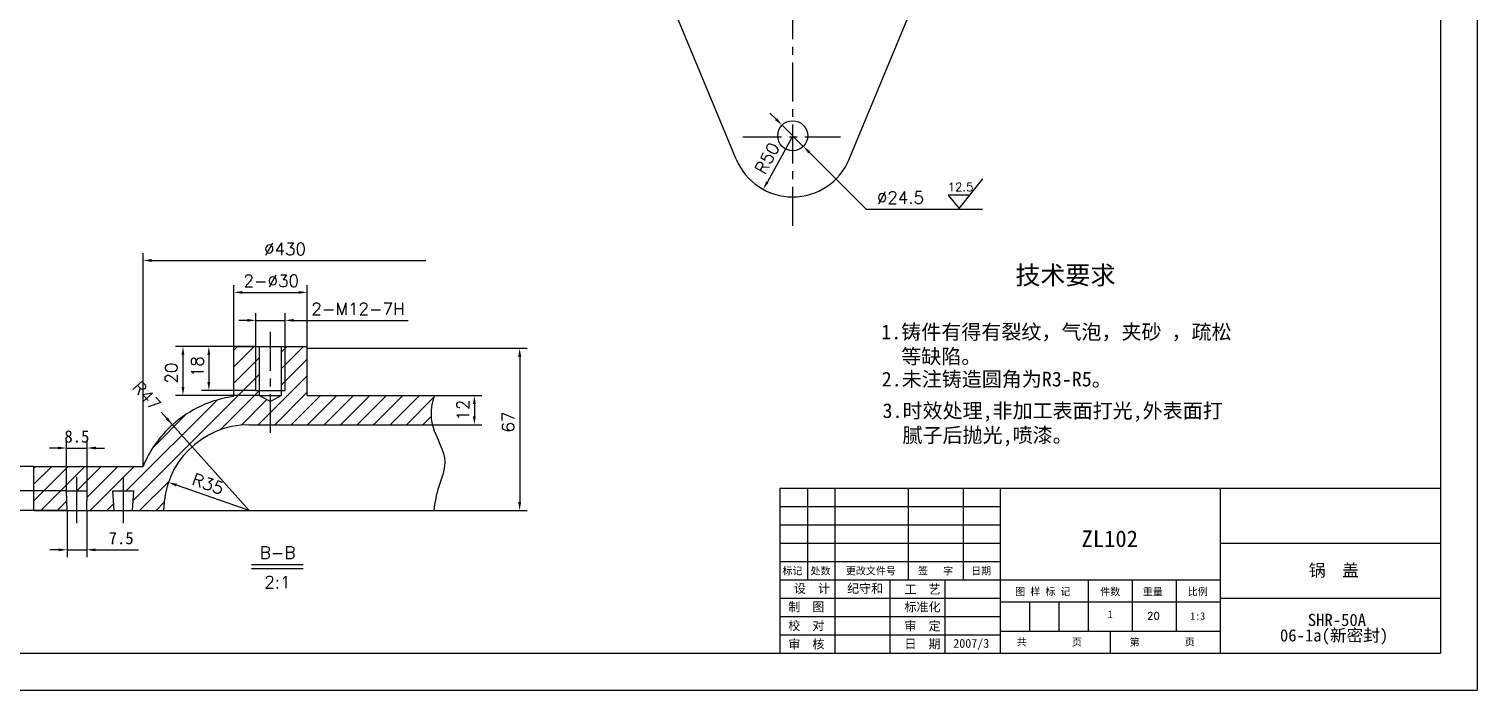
# Model space of a CAD drawing. Extents: x -1148 to 634, y -1374 to -114.
# Drawn here: x -550 to 634, y -1374 to -834 of the extents above; entities that cross this region are included whole.
import ezdxf

# ---------------------------------------------------------------- set-up
doc = ezdxf.new("R2010")
doc.units = 0
doc.linetypes.add('CENTER', pattern=[50.8, 31.75, -6.35, 6.35, -6.35])
doc.layers.get('0').update_dxf_attribs({"linetype": 'CONTINUOUS'})
doc.layers.get('DEFPOINTS').update_dxf_attribs({"linetype": 'CONTINUOUS'})
doc.styles.add('DXF', font='txt.shx', dxfattribs={"height": 10})
doc.styles.get("Standard").update_dxf_attribs({"font": 'txt.shx', "height": 3.8})
doc.dimstyles.get("Standard").update_dxf_attribs({"dimscale": 5, "dimtxt": 4.5, "dimasz": 5.5, "dimexe": 4.25, "dimexo": 0.625, "dimgap": 2.2, "dimtad": 1, "dimdec": 4, "dimlfac": -1, "dimdsep": 46, "dimlunit": 6, "dimtxsty": 'Standard', "dimcen": 2.5, "dimclrd": 2, "dimclre": 2, "dimclrt": 2, "dimadec": 0, "dimazin": 0, "dimtfac": 1, "dimtdec": 4, "dimtmove": 0, "dimatfit": 3, "dimfxl": 1, "dimtolj": 1, "dimtzin": 0, "dimarcsym": 0})

# ---------------------------------------------------------------- blocks, each defined once
blk = doc.blocks.new('*D9')
at = {"color": 2, "linetype": 'ByBlock', "transparency": 16777216}
blk.add_line((74.8, -920.7), (54.1, -958.4), dxfattribs=at)
blk.add_solid([(53.1, -957.9), (55.1, -959), (50.7, -964.6)], dxfattribs=at)
at = {"layer": 'DEFPOINTS', "color": 0, "linetype": 'ByBlock', "transparency": 16777216}
for p in [(74.8, -920.7), (50.7, -964.6)]:
    blk.add_point(p, dxfattribs=at)
at = {"color": 2, "linetype": 'ByBlock', "transparency": 16777216, "insert": (54, -939.1), "char_height": 10, "attachment_point": 5, "rotation": 61.2089, "style": 'DXF'}
blk.add_mtext('\\A1;R50', dxfattribs=at)
blk = doc.blocks.new('*D10')
at = {"color": 2, "lineweight": -2, "transparency": 16777216}
for p, q in [((-545.5, -1190.9), (-638.4, -1190.9)), ((-632.4, -1197.9), (-632.4, -1219.9)), ((-545.5, -1226.9), (-638.4, -1226.9))]:
    blk.add_line(p, q, dxfattribs=at)
at = {"color": 2, "transparency": 16777216}
for points in [[(-633.6, -1197.9), (-631.2, -1197.9), (-632.4, -1190.9)], [(-633.6, -1219.9), (-631.2, -1219.9), (-632.4, -1226.9)]]:
    blk.add_solid(points, dxfattribs=at)
at = {"layer": 'DEFPOINTS', "color": 0, "transparency": 16777216}
for p in [(-545.5, -1190.9), (-632.4, -1226.9), (-545.5, -1226.9)]:
    blk.add_point(p, dxfattribs=at)
at = {"color": 2, "transparency": 16777216, "insert": (-641.8, -1209.1), "char_height": 10, "attachment_point": 5, "rotation": 90, "style": 'DXF'}
blk.add_mtext('\\A1;18', dxfattribs=at)
blk = doc.blocks.new('*D11')
at = {"color": 2, "linetype": 'ByBlock', "transparency": 16777216}
for p, q in [((-382.1, -1092.9), (-382.1, -1042.7)), ((-375.1, -1048.7), (-329.1, -1048.7)), ((-322.1, -1092.9), (-322.1, -1042.7))]:
    blk.add_line(p, q, dxfattribs=at)
for points in [[(-375.1, -1047.6), (-375.1, -1049.9), (-382.1, -1048.7)], [(-329.1, -1047.6), (-329.1, -1049.9), (-322.1, -1048.7)]]:
    blk.add_solid(points, dxfattribs=at)
at = {"layer": 'DEFPOINTS', "color": 0, "linetype": 'ByBlock', "transparency": 16777216}
for p in [(-322.1, -1048.7), (-382.1, -1092.9), (-322.1, -1092.9)]:
    blk.add_point(p, dxfattribs=at)
at = {"color": 2, "linetype": 'ByBlock', "transparency": 16777216, "insert": (-351.5, -1039.3), "char_height": 10, "attachment_point": 5, "style": 'DXF'}
blk.add_mtext('\\A1;2-∅30', dxfattribs=at)
blk = doc.blocks.new('*D12')
at = {"color": 2, "linetype": 'ByBlock', "transparency": 16777216}
for p, q in [((-371.1, -1071.6), (-378.1, -1071.6)), ((-364.1, -1092.9), (-364.1, -1065.6)), ((-364.1, -1071.6), (-340.1, -1071.6)), ((-340.1, -1092.9), (-340.1, -1065.6)), ((-333.1, -1071.6), (-239.6, -1071.6))]:
    blk.add_line(p, q, dxfattribs=at)
for points in [[(-371.1, -1070.4), (-371.1, -1072.7), (-364.1, -1071.6)], [(-333.1, -1070.4), (-333.1, -1072.7), (-340.1, -1071.6)]]:
    blk.add_solid(points, dxfattribs=at)
at = {"layer": 'DEFPOINTS', "color": 0, "linetype": 'ByBlock', "transparency": 16777216}
for p in [(-340.1, -1071.6), (-364.1, -1092.9), (-340.1, -1092.9)]:
    blk.add_point(p, dxfattribs=at)
at = {"color": 2, "linetype": 'ByBlock', "transparency": 16777216, "insert": (-280.6, -1062.2), "char_height": 10, "attachment_point": 5, "style": 'DXF'}
blk.add_mtext('\\A1;2-M12-7H', dxfattribs=at)
blk = doc.blocks.new('*D13')
at = {"color": 2, "linetype": 'ByBlock', "transparency": 16777216}
for p, q in [((-364.1, -1092.9), (-408.5, -1092.9)), ((-402.5, -1099.9), (-402.5, -1121.9)), ((-364.1, -1128.9), (-408.5, -1128.9))]:
    blk.add_line(p, q, dxfattribs=at)
for points in [[(-403.7, -1099.9), (-401.4, -1099.9), (-402.5, -1092.9)], [(-403.7, -1121.9), (-401.4, -1121.9), (-402.5, -1128.9)]]:
    blk.add_solid(points, dxfattribs=at)
at = {"layer": 'DEFPOINTS', "color": 0, "linetype": 'ByBlock', "transparency": 16777216}
for p in [(-364.1, -1092.9), (-402.5, -1128.9), (-364.1, -1128.9)]:
    blk.add_point(p, dxfattribs=at)
at = {"color": 2, "linetype": 'ByBlock', "transparency": 16777216, "insert": (-411.9, -1109.4), "char_height": 10, "attachment_point": 5, "rotation": 90, "style": 'DXF'}
blk.add_mtext('\\A1;18', dxfattribs=at)
blk = doc.blocks.new('*D14')
at = {"color": 2, "linetype": 'ByBlock', "transparency": 16777216}
for p, q in [((-382.1, -1092.9), (-429.7, -1092.9)), ((-423.7, -1099.9), (-423.7, -1125.9)), ((-361.1, -1132.9), (-429.7, -1132.9))]:
    blk.add_line(p, q, dxfattribs=at)
for points in [[(-424.8, -1099.9), (-422.5, -1099.9), (-423.7, -1092.9)], [(-424.8, -1125.9), (-422.5, -1125.9), (-423.7, -1132.9)]]:
    blk.add_solid(points, dxfattribs=at)
at = {"layer": 'DEFPOINTS', "color": 0, "linetype": 'ByBlock', "transparency": 16777216}
for p in [(-382.1, -1092.9), (-423.7, -1132.9), (-361.1, -1132.9)]:
    blk.add_point(p, dxfattribs=at)
at = {"color": 2, "linetype": 'ByBlock', "transparency": 16777216, "insert": (-433.1, -1114.7), "char_height": 10, "attachment_point": 5, "rotation": 90, "style": 'DXF'}
blk.add_mtext('\\A1;20', dxfattribs=at)
blk = doc.blocks.new('*D22')
at = {"color": 2, "linetype": 'ByBlock', "transparency": 16777216}
for p, q in [((-322.1, -1094.4), (-142.4, -1094.4)), ((-148.4, -1101.4), (-148.4, -1219.9)), ((-218.6, -1226.9), (-142.4, -1226.9))]:
    blk.add_line(p, q, dxfattribs=at)
for points in [[(-149.6, -1101.4), (-147.2, -1101.4), (-148.4, -1094.4)], [(-149.6, -1219.9), (-147.2, -1219.9), (-148.4, -1226.9)]]:
    blk.add_solid(points, dxfattribs=at)
at = {"layer": 'DEFPOINTS', "color": 0, "linetype": 'ByBlock', "transparency": 16777216}
for p in [(-322.1, -1094.4), (-218.6, -1226.9), (-148.4, -1226.9)]:
    blk.add_point(p, dxfattribs=at)
at = {"color": 2, "linetype": 'ByBlock', "transparency": 16777216, "insert": (-157.8, -1154.6), "char_height": 10, "attachment_point": 5, "rotation": 90, "style": 'DXF'}
blk.add_mtext('\\A1;67', dxfattribs=at)
blk = doc.blocks.new('*D23')
at = {"color": 2, "linetype": 'ByBlock', "transparency": 16777216}
blk.add_line((-369.5, -1226.9), (-429, -1206.2), dxfattribs=at)
blk.add_solid([(-428.6, -1205.1), (-429.4, -1207.3), (-435.6, -1203.9)], dxfattribs=at)
at = {"layer": 'DEFPOINTS', "color": 0, "linetype": 'ByBlock', "transparency": 16777216}
for p in [(-435.6, -1203.9), (-369.5, -1226.9)]:
    blk.add_point(p, dxfattribs=at)
at = {"color": 2, "linetype": 'ByBlock', "transparency": 16777216, "insert": (-403.2, -1205.2), "char_height": 10, "attachment_point": 5, "rotation": 340.8192, "style": 'DXF'}
blk.add_mtext('\\A1;R35', dxfattribs=at)
blk = doc.blocks.new('*D24')
at = {"color": 2, "linetype": 'ByBlock', "transparency": 16777216}
for p, q in [((-218.1, -1132.9), (-179.4, -1132.9)), ((-185.4, -1139.9), (-185.4, -1149.9)), ((-219.8, -1156.9), (-179.4, -1156.9))]:
    blk.add_line(p, q, dxfattribs=at)
for points in [[(-186.6, -1139.9), (-184.3, -1139.9), (-185.4, -1132.9)], [(-186.6, -1149.9), (-184.3, -1149.9), (-185.4, -1156.9)]]:
    blk.add_solid(points, dxfattribs=at)
at = {"layer": 'DEFPOINTS', "color": 0, "linetype": 'ByBlock', "transparency": 16777216}
for p in [(-218.1, -1132.9), (-219.8, -1156.9), (-185.4, -1156.9)]:
    blk.add_point(p, dxfattribs=at)
at = {"color": 2, "linetype": 'ByBlock', "transparency": 16777216, "insert": (-194.8, -1144.9), "char_height": 10, "attachment_point": 5, "rotation": 90, "style": 'DXF'}
blk.add_mtext('\\A1;12', dxfattribs=at)
blk = doc.blocks.new('*D25')
at = {"color": 2, "linetype": 'ByBlock', "transparency": 16777216}
for p in [(-441.6, -1146.5), (-369.5, -1226.9)]:
    blk.add_line(p, (-432.2, -1156.9), dxfattribs=at)
blk.add_solid([(-436, -1150.9), (-437.8, -1152.5), (-432.2, -1156.9)], dxfattribs=at)
at = {"layer": 'DEFPOINTS', "color": 0, "linetype": 'ByBlock', "transparency": 16777216}
for p in [(-432.2, -1156.9), (-369.5, -1226.9)]:
    blk.add_point(p, dxfattribs=at)
at = {"color": 2, "linetype": 'ByBlock', "transparency": 16777216, "insert": (-453.4, -1133.3), "char_height": 10, "attachment_point": 5, "rotation": 311.8683, "style": 'DXF'}
blk.add_mtext('\\A1;R47', dxfattribs=at)
blk = doc.blocks.new('*D34')
at = {"color": 2, "lineweight": -2, "transparency": 16777216}
for p, q in [((-518.9, -1210.9), (-518.9, -1169.9)), ((-501.9, -1210.9), (-501.9, -1169.9)), ((-525.9, -1175.9), (-532.9, -1175.9)), ((-518.9, -1175.9), (-501.9, -1175.9)), ((-494.9, -1175.9), (-487.9, -1175.9))]:
    blk.add_line(p, q, dxfattribs=at)
at = {"color": 2, "transparency": 16777216}
for points in [[(-525.9, -1174.7), (-525.9, -1177), (-518.9, -1175.9)], [(-494.9, -1174.7), (-494.9, -1177), (-501.9, -1175.9)]]:
    blk.add_solid(points, dxfattribs=at)
at = {"layer": 'DEFPOINTS', "color": 0, "transparency": 16777216}
for p in [(-501.9, -1175.9), (-518.9, -1210.9), (-501.9, -1210.9)]:
    blk.add_point(p, dxfattribs=at)
at = {"color": 2, "transparency": 16777216, "insert": (-510.4, -1166.5), "char_height": 10, "attachment_point": 5, "style": 'DXF'}
blk.add_mtext('\\A1;{\\fSimSun|b0|i0|c134|p54;8.5}', dxfattribs=at)
blk = doc.blocks.new('*D35')
at = {"color": 2, "lineweight": -2, "transparency": 16777216}
for p, q in [((-518.4, -1226.9), (-518.4, -1265)), ((-502.4, -1226.9), (-502.4, -1265)), ((-525.4, -1259), (-532.4, -1259)), ((-518.4, -1259), (-502.4, -1259)), ((-495.4, -1259), (-460, -1259))]:
    blk.add_line(p, q, dxfattribs=at)
at = {"color": 2, "transparency": 16777216}
for points in [[(-525.4, -1257.9), (-525.4, -1260.2), (-518.4, -1259)], [(-495.4, -1257.9), (-495.4, -1260.2), (-502.4, -1259)]]:
    blk.add_solid(points, dxfattribs=at)
at = {"layer": 'DEFPOINTS', "color": 0, "transparency": 16777216}
for p in [(-518.4, -1226.9), (-502.4, -1226.9), (-502.4, -1259)]:
    blk.add_point(p, dxfattribs=at)
at = {"color": 2, "transparency": 16777216, "insert": (-474.2, -1249.6), "char_height": 10, "attachment_point": 5, "style": 'DXF'}
blk.add_mtext('\\A1;{\\fSimSun|b0|i0|c134|p54;7.5}', dxfattribs=at)
blk = doc.blocks.new('*D36')
at = {"color": 2, "lineweight": -2, "transparency": 16777216}
for p, q in [((-592.8, -1203.9), (-592.8, -1196.9)), ((-518.9, -1210.9), (-598.8, -1210.9)), ((-592.8, -1210.9), (-592.8, -1226.9)), ((-518.4, -1226.9), (-598.8, -1226.9)), ((-592.8, -1233.9), (-592.8, -1240.9))]:
    blk.add_line(p, q, dxfattribs=at)
at = {"color": 2, "transparency": 16777216}
for points in [[(-593.9, -1203.9), (-591.6, -1203.9), (-592.8, -1210.9)], [(-593.9, -1233.9), (-591.6, -1233.9), (-592.8, -1226.9)]]:
    blk.add_solid(points, dxfattribs=at)
at = {"layer": 'DEFPOINTS', "color": 0, "transparency": 16777216}
for p in [(-518.9, -1210.9), (-592.8, -1226.9), (-518.4, -1226.9)]:
    blk.add_point(p, dxfattribs=at)
at = {"color": 2, "transparency": 16777216, "insert": (-602.2, -1218.9), "char_height": 10, "attachment_point": 5, "rotation": 90, "style": 'DXF'}
blk.add_mtext('\\A1;{\\fSimSun|b0|i0|c134|p54;8}', dxfattribs=at)

msp = doc.modelspace()

# ---------------------------------------------------------------- hatches: boundary and pattern name
h = msp.add_hatch()
h.set_pattern_fill('ANSI31', color=256, scale=3, style=0)
h.paths.add_polyline_path([(-545.48576, -1226.91884), (-518.38576, -1226.91884), (-518.88576, -1210.91884), (-501.88576, -1210.91884), (-502.38576, -1226.91884), (-479.88576, -1226.91884), (-480.88576, -1210.91884), (-463.88576, -1210.91884), (-464.88576, -1226.91884), (-439.48576, -1226.91884, -0.4142135624), (-369.48576, -1156.91884), (-352.0824, -1156.91884), (-352.0824, -1137.99621), (-361.0824, -1132.91884), (-361.0824, -1128.91884), (-364.0824, -1128.91884), (-364.0824, -1092.91884), (-382.0824, -1092.91884), (-382.0824, -1133.76668, 0.1501965637), (-432.22331, -1156.91884, 0.1122270867), (-456.31894, -1190.91884), (-545.48576, -1190.91884)])
edge = h.paths.add_edge_path()
edge.add_line((-322.0824, -1132.91884), (-322.0824, -1092.91884))
edge.add_line((-322.0824, -1092.91884), (-340.0824, -1092.91884))
edge.add_line((-340.0824, -1092.91884), (-340.0824, -1128.91884))
edge.add_line((-340.0824, -1128.91884), (-343.0824, -1128.91884))
edge.add_line((-343.0824, -1128.91884), (-343.0824, -1132.91884))
edge.add_line((-343.0824, -1132.91884), (-352.0824, -1137.99621))
edge.add_line((-352.0824, -1137.99621), (-352.0824, -1156.91884))
edge.add_line((-352.0824, -1156.91884), (-219.79843, -1156.91884))
edge.add_spline(control_points=[(-219.79843, -1156.91884), (-221.79227, -1148.85169), (-220.89881, -1140.86058), (-218.13042, -1132.91884)], knot_values=[23.9548559213, 23.9548559213, 23.9548559213, 23.9548559213, 36.8894513754, 36.8894513754, 36.8894513754, 36.8894513754], degree=3, periodic=0)
edge.add_line((-218.13042, -1132.91884), (-322.0824, -1132.91884))
h.paths.add_polyline_path([(-340.0824, -1092.91884), (-343.0824, -1092.91884), (-343.0824, -1128.91884), (-340.0824, -1128.91884)], flags=17)
h.paths.add_polyline_path([(-361.0824, -1092.91884), (-364.0824, -1092.91884), (-364.0824, -1128.91884), (-361.0824, -1128.91884)], flags=17)

# ---------------------------------------------------------------- linework, layer by layer
at = {"color": 2}
for p in [(634.31135, -113.60726), (-1147.68865, -1373.60726)]:
    msp.add_line(p, (634.31135, -1373.60726), dxfattribs=at)
at = {"color": 4}
for p, q in [((604.31135, -143.60726), (604.31135, -1343.60726)), ((28.63343, -939.88362), (-48.97072, -752.53063)), ((121.02138, -939.88362), (198.62553, -752.53063)), ((-382.0824, -1133.76668), (-382.0824, -1092.91884)), ((-382.0824, -1092.91884), (-322.0824, -1092.91884)), ((-361.0824, -1132.91884), (-361.0824, -1092.91884)), ((-343.0824, -1132.91884), (-343.0824, -1092.91884)), ((-322.0824, -1132.91884), (-322.0824, -1092.91884)), ((-361.0824, -1132.91884), (-343.0824, -1132.91884)), ((-361.0824, -1132.91884), (-352.0824, -1137.99621)), ((-343.0824, -1132.91884), (-352.0824, -1137.99621)), ((-322.0824, -1132.91884), (-218.13042, -1132.91884)), ((-369.48576, -1156.91884), (-219.79843, -1156.91884)), ((-545.48576, -1190.91884), (-456.31894, -1190.91884)), ((-545.48576, -1226.91884), (-545.48576, -1190.91884)), ((-518.88576, -1210.91884), (-501.88576, -1210.91884)), ((-518.38576, -1226.91884), (-518.88576, -1210.91884)), ((-502.38576, -1226.91884), (-501.88576, -1210.91884)), ((-479.88576, -1226.91884), (-480.88576, -1210.91884)), ((-480.88576, -1210.91884), (-463.88576, -1210.91884)), ((-464.88576, -1226.91884), (-463.88576, -1210.91884)), ((64.31135, -1208.60726), (64.31135, -1343.60726)), ((64.31135, -1208.60726), (604.31135, -1208.60726)), ((-545.48576, -1226.91884), (-218.55755, -1226.91884)), ((-1072.68865, -1343.60726), (604.31135, -1343.60726))]:
    msp.add_line(p, q, dxfattribs=at)
at = {"linetype": 'CENTER'}
for p, q in [((74.8274, -994.23972), (74.8274, -263.85235)), ((34.00484, -921.74945), (113.86168, -921.74945)), ((-352.0824, -1163.599), (-352.0824, -1078.44866))]:
    msp.add_line(p, q, dxfattribs=at)
at = {"color": 2, "linetype": 'ByBlock'}
for p, q in [((61.20432, -907.14893), (56.25048, -902.20328)), ((66.15817, -912.09457), (83.49663, -929.40433)), ((88.45048, -934.34997), (135.01916, -980.84154)), ((-456.31894, -1190.91884), (-456.31894, -1016.62455)), ((-449.31894, -1022.62455), (-225.13042, -1022.62455))]:
    msp.add_line(p, q, dxfattribs=at)
for p, q in [((210.9479, -980.08883), (230.16043, -956.05264)), ((201.7924, -969.3522), (210.9479, -980.08883)), ((219.8533, -969.3522), (201.7924, -969.3522)), ((135.01916, -980.84154), (230.03247, -980.84154)), ((-364.0824, -1128.91884), (-364.0824, -1092.91884)), ((-340.0824, -1128.91884), (-340.0824, -1092.91884)), ((-364.0824, -1128.91884), (-340.0824, -1128.91884)), ((-510.38576, -1237.25988), (-510.38576, -1199.43559)), ((-472.38576, -1237.25988), (-472.38576, -1199.43559)), ((-367.70901, -1271.07304), (-325.33364, -1271.07304)), ((-367.70901, -1274.24937), (-325.33364, -1274.24937))]:
    msp.add_line(p, q)
at = {"color": 3}
for p, q in [((86.81135, -1208.60726), (86.81135, -1283.60726)), ((109.31135, -1208.60726), (109.31135, -1283.60726)), ((169.31135, -1208.60726), (169.31135, -1283.60726)), ((214.31135, -1208.60726), (214.31135, -1283.60726)), ((244.31135, -1208.60726), (244.31135, -1343.60726)), ((424.31135, -1208.60726), (424.31135, -1343.60726)), ((64.31135, -1223.60726), (244.31135, -1223.60726)), ((64.31135, -1238.60726), (244.31135, -1238.60726)), ((64.31135, -1253.60726), (244.31135, -1253.60726)), ((424.31135, -1253.60726), (604.31135, -1253.60726)), ((64.31135, -1268.60726), (244.31135, -1268.60726)), ((64.31135, -1283.60726), (244.31135, -1283.60726)), ((109.31135, -1283.60726), (109.31135, -1343.60726)), ((154.31135, -1283.60726), (154.31135, -1343.60726)), ((199.31135, -1283.60726), (199.31135, -1343.60726)), ((244.31135, -1283.60726), (424.31135, -1283.60726)), ((316.31135, -1283.60726), (316.31135, -1325.60726)), ((352.31135, -1283.60726), (352.31135, -1325.60726)), ((388.31135, -1283.60726), (388.31135, -1325.60726)), ((64.31135, -1298.60726), (244.31135, -1298.60726)), ((244.31135, -1301.60726), (424.31135, -1301.60726)), ((268.31135, -1301.60726), (268.31135, -1325.60726)), ((292.31135, -1301.60726), (292.31135, -1325.60726)), ((424.31135, -1298.60726), (604.31135, -1298.60726)), ((64.31135, -1313.60726), (244.31135, -1313.60726)), ((244.31135, -1325.60726), (424.31135, -1325.60726)), ((334.31135, -1325.60726), (334.31135, -1343.60726)), ((64.31135, -1328.60726), (244.31135, -1328.60726))]:
    msp.add_line(p, q, dxfattribs=at)
at = {"color": 4}
msp.add_circle((74.8274, -920.74945), 12.25, dxfattribs=at)
for centre, radius, start, end in [((74.8274, -920.74945), 50, 202.5, 337.5), ((-369.48576, -1226.91884), 94, 97.70118727, 131.86830623), ((-369.48576, -1226.91884), 94, 131.86830623, 157.48168587), ((-369.48576, -1226.91884), 70, 90, 180)]:
    msp.add_arc(centre, radius, start, end, dxfattribs=at)
msp.add_open_spline([(-218.13042, -1132.91884), (-221.03773, -1141.25909), (-222.84049, -1159.28629), (-205.12298, -1184.12359), (-215.2777, -1207.2548), (-217.8921, -1220.39552), (-218.55755, -1226.91884)], degree=3, knots=[23.9548559213, 23.9548559213, 23.9548559213, 23.9548559213, 37.5385128412, 53.12503809, 63.2859658842, 73.2351762414, 73.2351762414, 73.2351762414, 73.2351762414])
at = {"color": 2, "linetype": 'ByBlock'}
for points in [[(62.0286, -906.32328), (60.38005, -907.97457), (66.15817, -912.09457)], [(89.27475, -933.52433), (87.62621, -935.17561), (83.49663, -929.40433)], [(-449.31894, -1021.45788), (-449.31894, -1023.79122), (-456.31894, -1022.62455)]]:
    msp.add_solid(points, dxfattribs=at)
at = {"layer": 'DEFPOINTS', "color": 0, "linetype": 'ByBlock'}
for p in [(66.15817, -912.09457), (83.49663, -929.40433), (-218.13042, -1132.91884), (-456.31894, -1190.91884)]:
    msp.add_point(p, dxfattribs=at)

# ---------------------------------------------------------------- texts
at = {"color": 2, "linetype": 'ByBlock', "style": 'DXF'}
for s, insert, char_height, attachment_point in [('\\A1;∅24.5', (162.91749, -971.29423), 10, 5), ('12.5', (212.10769, -962.6364), 7, 5), ('\\A1;∅430', (-340.23411, -1013.22455), 10, 5), ('\\f宋体|b0|i0|c134|p2;技术要求', (297.78394, -1035.56611), 15, 5), ('\\f宋体|b0|i0|c134|p2;1.铸件有得有裂纹，气泡，夹砂 ，疏松\\P  等缺陷。', (147.23811, -1108.3293), 12, 7), ('\\f宋体|b0|i0|c134|p2;2.未注铸造圆角为R3-R5。', (147.621, -1127.00471), 12, 7), ('\\f宋体|b0|i0|c134|p2;3.时效处理,非加工表面打光,外表面打\\P  腻子后抛光,喷漆。', (148.26073, -1174.47926), 12, 7), ('B-B', (-346.30115, -1261.33203), 10, 5), ('2:1', (-346.50588, -1285.46139), 10, 5)]:
    msp.add_mtext(s, dxfattribs=dict(at, insert=insert, char_height=char_height, attachment_point=attachment_point))
at = {"color": 2, "linetype": 'ByBlock', "attachment_point": 5}
for s, insert, char_height in [('\\f仿宋_GB2312|b0|i0|c134|p49;ZL102', (334.02506, -1250.12612), 13.5432), ('\\f仿宋_GB2312|b0|i0|c134|p49;标记', (74.61068, -1276.57024), 6.0192), ('\\f仿宋_GB2312|b0|i0|c134|p49;处数', (97.54279, -1276.57024), 6.0192), ('\\f仿宋_GB2312|b0|i0|c134|p49;更改文件号', (138.74282, -1276.57024), 6.0192), ('\\f仿宋_GB2312|b0|i0|c134|p49;签   字', (191.60326, -1276.57024), 6.0192), ('\\f仿宋_GB2312|b0|i0|c134|p49;日期', (228.9165, -1276.57024), 6.0192), ('\\f仿宋_GB2312|b0|i0|c134|p49;锅  盖', (517.20863, -1276.27751), 10), ('\\f仿宋_GB2312|b0|i0|c134|p49;设  计 ', (90.54936, -1291.0363), 7.22304), ('{\\f仿宋_GB2312|b0|i0|c134|p49;纪守和}', (134.03946, -1291.0363), 7.22304), ('\\f仿宋_GB2312|b0|i0|c134|p49;工  艺 ', (180.94472, -1291.64836), 7.22304), ('\\f仿宋_GB2312|b0|i0|c134|p49;图 样 标 记', (279.33725, -1293.51829), 6.0192), ('\\f仿宋_GB2312|b0|i0|c134|p49;件数', (334.4042, -1293.59804), 6.0192), ('\\f仿宋_GB2312|b0|i0|c134|p49;重量', (369.2889, -1293.59804), 6.0192), ('\\f仿宋_GB2312|b0|i0|c134|p49;比例', (405.98045, -1293.59804), 6.0192), ('\\f仿宋_GB2312|b0|i0|c134|p49;制  图', (85.96295, -1306.12402), 7.22304), ('\\f仿宋_GB2312|b0|i0|c134|p49;标准化 ', (180.94472, -1306.23083), 7.22304), ('\\f仿宋_GB2312|b0|i0|c134|p49;1', (334.4042, -1311.74491), 6.0192), ('20', (369.77818, -1312.92031), 6.0192), ('\\f仿宋_GB2312|b0|i0|c134|p49;1:3', (405.98045, -1313.16734), 6.0192), ('\\f仿宋_GB2312|b0|i0|c134|p49;SHR-50A', (519.76224, -1316.4174), 10), ('\\f仿宋_GB2312|b0|i0|c134|p49;校  对', (85.96295, -1321.46973), 7.22304), ('\\f仿宋_GB2312|b0|i0|c134|p49;审  定 ', (180.94472, -1321.77212), 7.22304), ('{\\fFangSong_GB2312|b0|i0|c134|p49;06-1a(新密封)}', (517.4532, -1330.26224), 10), ('\\f仿宋_GB2312|b0|i0|c134|p49;审  核', (85.96295, -1336.61791), 7.22304), ('\\f仿宋_GB2312|b0|i0|c134|p49;日  期 ', (180.94472, -1336.36508), 7.22304), ('{\\fFangSong_GB2312|b0|i0|c134|p49;2007/3}', (220.81064, -1336.36508), 7.22304), ('\\f仿宋_GB2312|b0|i0|c134|p49;共         页', (284.63294, -1334.72091), 6.0192), ('\\f仿宋_GB2312|b0|i0|c134|p49;第         页', (376.92919, -1334.72091), 6.0192)]:
    msp.add_mtext(s, dxfattribs=dict(at, insert=insert, char_height=char_height))

# ---------------------------------------------------------------- dimensions: what is measured, and where the dimension line sits
dim = msp.add_radius_dim(center=(74.8274, -920.74945), mpoint=(50.74651, -964.56851), dimstyle='Standard', override={"dimscale": 2, "dimtxt": 6.5, "dimasz": 3.5, "dimexe": 3, "dimexo": 0, "dimlunit": 2, "dimtxsty": 'DXF', "dimtfac": 5, "dimatfit": 1, "dimtzin": 8})
dim.commit()
dim.dimension.update_dxf_attribs({"geometry": '*D9', "text_midpoint": (62.25717, -943.623), "dimtype": 164})
for base, p1, p2, text, picture, middle in [((-322.0824, -1048.71875), (-382.0824, -1092.91884), (-322.0824, -1092.91884), '2-%%c30', '*D11', (-351.51655, -1048.71875)), ((-340.0824, -1071.57909), (-364.0824, -1092.91884), (-340.0824, -1092.91884), '2-M12-7H', '*D12', (-280.61698, -1071.57909))]:
    dim = msp.add_linear_dim(base=base, p1=p1, p2=p2, text=text, dimstyle='Standard', override={"dimscale": 2, "dimtxt": 6.5, "dimasz": 3.5, "dimexe": 3, "dimexo": 0, "dimlunit": 2, "dimtxsty": 'DXF', "dimtfac": 5, "dimatfit": 1, "dimtzin": 8})
    dim.commit()
    dim.dimension.update_dxf_attribs({"geometry": picture, "text_midpoint": middle, "dimtype": 160})
for base, p1, p2, text, picture, middle in [((-423.656, -1132.91884), (-382.0824, -1092.91884), (-361.0824, -1132.91884), '20', '*D14', (-423.656, -1114.66203)), ((-402.54202, -1128.91884), (-364.0824, -1092.91884), (-364.0824, -1128.91884), '18', '*D13', (-402.54202, -1109.38657)), ((-148.41226, -1226.91884), (-322.0824, -1094.38442), (-218.55755, -1226.91884), '67', '*D22', (-148.41226, -1154.59113)), ((-185.43581, -1156.91884), (-218.13042, -1132.91884), (-219.79843, -1156.91884), '12', '*D24', (-185.43581, -1144.91884)), ((-632.38897, -1226.91884), (-545.48576, -1190.91884), (-545.48576, -1226.91884), '18', '*D10', (-632.38897, -1209.14563))]:
    dim = msp.add_linear_dim(base=base, p1=p1, p2=p2, angle=90, text=text, dimstyle='Standard', override={"dimscale": 2, "dimtxt": 6.5, "dimasz": 3.5, "dimexe": 3, "dimexo": 0, "dimlunit": 2, "dimtxsty": 'DXF', "dimtfac": 5, "dimatfit": 1, "dimtzin": 8})
    dim.commit()
    dim.dimension.update_dxf_attribs({"geometry": picture, "text_midpoint": middle, "dimtype": 160})
for mpoint, text, override, picture, middle in [((-432.22331, -1156.91884), 'R47', {"dimscale": 2, "dimtxt": 6.5, "dimasz": 3.5, "dimexe": 3, "dimexo": 0, "dimlunit": 2, "dimtxsty": 'DXF', "dimtfac": 5, "dimtmove": 1, "dimtzin": 8}, '*D25', (-453.4028, -1133.28764)), ((-435.59982, -1203.92034), 'R35', {"dimscale": 2, "dimtxt": 6.5, "dimasz": 3.5, "dimexe": 3, "dimexo": 0, "dimlunit": 2, "dimtxsty": 'DXF', "dimtfac": 5, "dimatfit": 1, "dimtzin": 8}, '*D23', (-406.27638, -1214.12082))]:
    dim = msp.add_radius_dim(center=(-369.48576, -1226.91884), mpoint=mpoint, text=text, dimstyle='Standard', override=override)
    dim.commit()
    dim.dimension.update_dxf_attribs({"geometry": picture, "text_midpoint": middle, "dimtype": 164})
at = {"color": 4}
for base, p1, p2, text, picture, middle in [((-501.88576, -1175.861), (-518.88576, -1210.91884), (-501.88576, -1210.91884), '{\\fSimSun|b0|i0|c134|p54;8.5}', '*D34', (-510.38576, -1175.861)), ((-502.38576, -1259.02457), (-518.38576, -1226.91884), (-502.38576, -1226.91884), '{\\fSimSun|b0|i0|c134|p54;7.5}', '*D35', (-474.20799, -1259.02457))]:
    dim = msp.add_linear_dim(base=base, p1=p1, p2=p2, text=text, dimstyle='Standard', override={"dimscale": 2, "dimtxt": 6.5, "dimasz": 3.5, "dimexe": 3, "dimexo": 0, "dimlunit": 2, "dimtxsty": 'DXF', "dimtfac": 5, "dimatfit": 1, "dimtzin": 8}, dxfattribs=at)
    dim.commit()
    dim.dimension.update_dxf_attribs({"geometry": picture, "text_midpoint": middle, "dimtype": 160})
dim = msp.add_linear_dim(base=(-592.77134, -1226.91884), p1=(-518.88576, -1210.91884), p2=(-518.38576, -1226.91884), angle=90, text='{\\fSimSun|b0|i0|c134|p54;8}', dimstyle='Standard', override={"dimscale": 2, "dimtxt": 6.5, "dimasz": 3.5, "dimexe": 3, "dimexo": 0, "dimlunit": 2, "dimtxsty": 'DXF', "dimtfac": 5, "dimatfit": 1, "dimtzin": 8}, dxfattribs=at)
dim.commit()
dim.dimension.update_dxf_attribs({"geometry": '*D36', "text_midpoint": (-592.77134, -1218.91884), "dimtype": 160})

doc.saveas('drawing.dxf')
